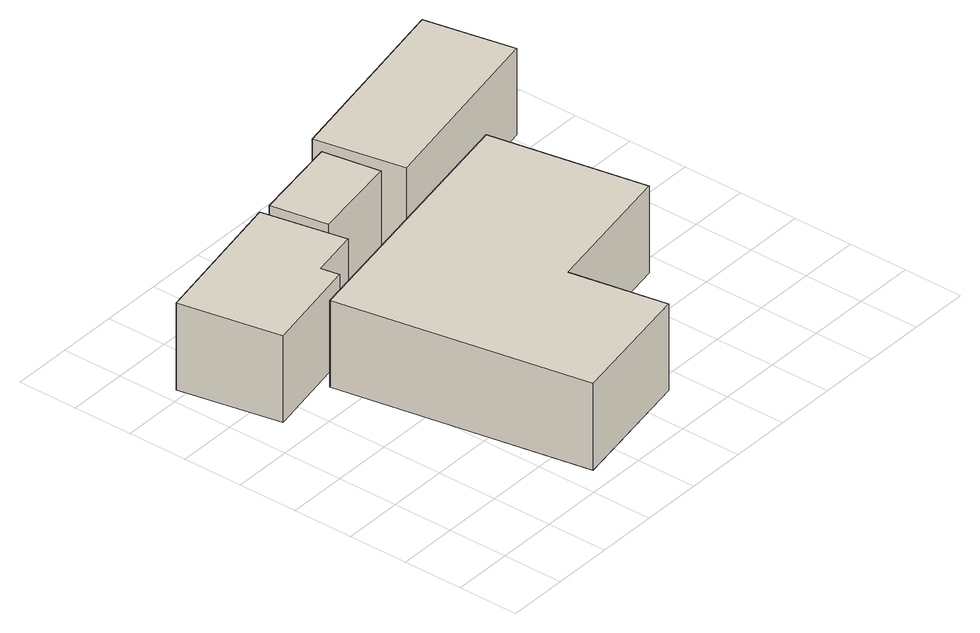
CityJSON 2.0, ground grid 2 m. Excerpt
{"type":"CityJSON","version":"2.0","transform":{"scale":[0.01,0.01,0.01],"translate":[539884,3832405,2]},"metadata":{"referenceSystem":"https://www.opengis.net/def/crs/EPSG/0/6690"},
"CityObjects":{
"building1":{"type":"Building","attributes":{"計測周辺長":16.95,"1/2500図郭":84,"区名":"住之江区","町丁目名称":"南港東７丁目","街区番号":2,"class":"3001","usage":"454","storeysAboveGround":1,"BuildingDetailAttribute.buildingRoofEdgeArea":16.3,"BuildingDetailAttribute.buildingStructureType":"610","BuildingDetailAttribute.buildingStructureOrgType":"2","BuildingDetailAttribute.detailedUsage":"1930","BuildingDetailAttribute.specifiedBuildingCoverageRate":0.6,"BuildingDetailAttribute.surveyYear":2017,"BuildingTsunamiRiskAttribute.description":"1","BuildingTsunamiRiskAttribute.rank":"2","BuildingTsunamiRiskAttribute.depth":1.25,"BuildingHighTideRiskAttribute.description":"1","BuildingHighTideRiskAttribute.rank":"3","BuildingHighTideRiskAttribute.depth":4.09,"BuildingIDAttribute.prefecture":"27","BuildingIDAttribute.city":"27125"},"geometry":[{"type":"Solid","lod":"1","boundaries":[[[[0,1,2,3,4,5]],[[4,6,7,5]],[[3,8,6,4]],[[2,9,8,3]],[[1,10,9,2]],[[0,11,10,1]],[[5,7,11,0]],[[6,8,9,10,11,7]]]]}]},
"building2":{"type":"Building","attributes":{"計測周辺長":35.44,"1/2500図郭":84,"区名":"住之江区","町丁目名称":"南港東７丁目","街区番号":2,"class":"3001","usage":"431","storeysAboveGround":1,"BuildingDetailAttribute.buildingRoofEdgeArea":62.82,"BuildingDetailAttribute.buildingStructureType":"610","BuildingDetailAttribute.buildingStructureOrgType":"2","BuildingDetailAttribute.detailedUsage":"1720","BuildingDetailAttribute.specifiedBuildingCoverageRate":0.6,"BuildingDetailAttribute.surveyYear":2017,"BuildingTsunamiRiskAttribute.description":"1","BuildingTsunamiRiskAttribute.rank":"2","BuildingTsunamiRiskAttribute.depth":1.31,"BuildingHighTideRiskAttribute.description":"1","BuildingHighTideRiskAttribute.rank":"3","BuildingHighTideRiskAttribute.depth":4.14,"BuildingIDAttribute.prefecture":"27","BuildingIDAttribute.city":"27125"},"geometry":[{"type":"Solid","lod":"1","boundaries":[[[[12,13,14,15,16,17]],[[16,18,19,17]],[[15,20,18,16]],[[14,21,20,15]],[[13,22,21,14]],[[12,23,22,13]],[[17,19,23,12]],[[18,20,21,22,23,19]]]]}]},
"building3":{"type":"Building","attributes":{"class":"3001","BuildingDetailAttribute.specifiedBuildingCoverageRate":0.6,"BuildingDetailAttribute.surveyYear":2017,"BuildingTsunamiRiskAttribute.description":"1","BuildingTsunamiRiskAttribute.rank":"2","BuildingTsunamiRiskAttribute.depth":1.25,"BuildingHighTideRiskAttribute.description":"1","BuildingHighTideRiskAttribute.rank":"3","BuildingHighTideRiskAttribute.depth":4.09,"BuildingIDAttribute.prefecture":"27","BuildingIDAttribute.city":"27125"},"geometry":[{"type":"Solid","lod":"1","boundaries":[[[[24,25,26,27]],[[26,28,29,27]],[[25,30,28,26]],[[24,31,30,25]],[[27,29,31,24]],[[28,30,31,29]]]]}]},
"building4":{"type":"Building","attributes":{"計測周辺長":19.28,"1/2500図郭":84,"区名":"住之江区","町丁目名称":"南港東７丁目","街区番号":2,"class":"3001","usage":"454","storeysAboveGround":1,"BuildingDetailAttribute.buildingRoofEdgeArea":19.99,"BuildingDetailAttribute.buildingStructureType":"610","BuildingDetailAttribute.buildingStructureOrgType":"2","BuildingDetailAttribute.detailedUsage":"1930","BuildingDetailAttribute.specifiedBuildingCoverageRate":0.6,"BuildingDetailAttribute.surveyYear":2017,"BuildingTsunamiRiskAttribute.description":"1","BuildingTsunamiRiskAttribute.rank":"2","BuildingTsunamiRiskAttribute.depth":1.13,"BuildingHighTideRiskAttribute.description":"1","BuildingHighTideRiskAttribute.rank":"3","BuildingHighTideRiskAttribute.depth":3.97,"BuildingIDAttribute.prefecture":"27","BuildingIDAttribute.city":"27125"},"geometry":[{"type":"Solid","lod":"1","boundaries":[[[[32,33,34,35]],[[34,36,37,35]],[[33,38,36,34]],[[32,39,38,33]],[[35,37,39,32]],[[36,38,39,37]]]]}]}
},
"vertices":[
[50,1234,36],[545,1330,36],[600,1053,36],[439,1022,36],[450,963,36],[115,898,36],[450,963,336],[115,898,336],[439,1022,336],[600,1053,336],[545,1330,336],[50,1234,336],
[331,902,38],[1239,1068,38],[1333,552,38],[861,466,38],[919,148,38],[482,69,38],[919,148,338],[482,69,338],[861,466,338],[1333,552,338],[1239,1068,338],[331,902,338],
[576,1320,46],[874,1371,46],[906,1181,46],[608,1131,46],[906,1181,346],[608,1131,346],[874,1371,346],[576,1320,346],
[904,1429,47],[1553,1555,47],[1611,1258,47],[962,1133,47],[1611,1258,347],[962,1133,347],[1553,1555,347],[904,1429,347]
]}
